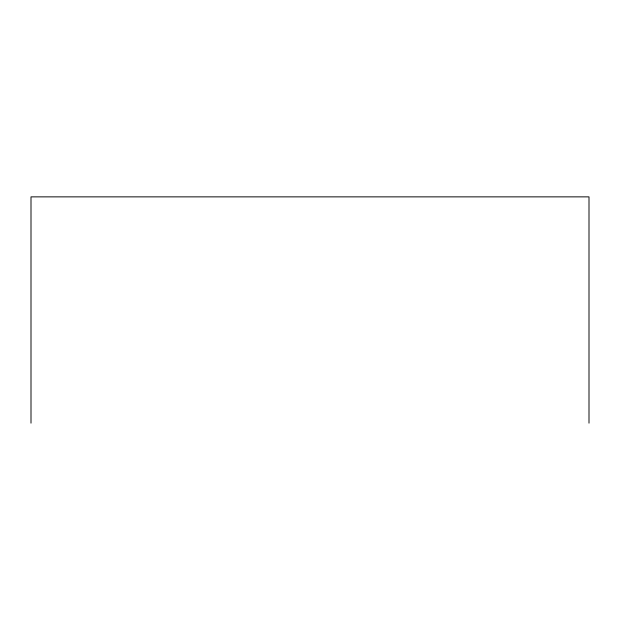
<?xml version="1.0" encoding="UTF-8"?>
<svg xmlns="http://www.w3.org/2000/svg" width="620" height="620" viewBox="0 0 620 620"><rect width="100%" height="100%" fill="white"/><g stroke="black" fill="none" stroke-linecap="round" stroke-linejoin="round"><path stroke-width="0.93" d="M589 423.135L589 196.866L31 196.866L31 423.135"/></g></svg>
